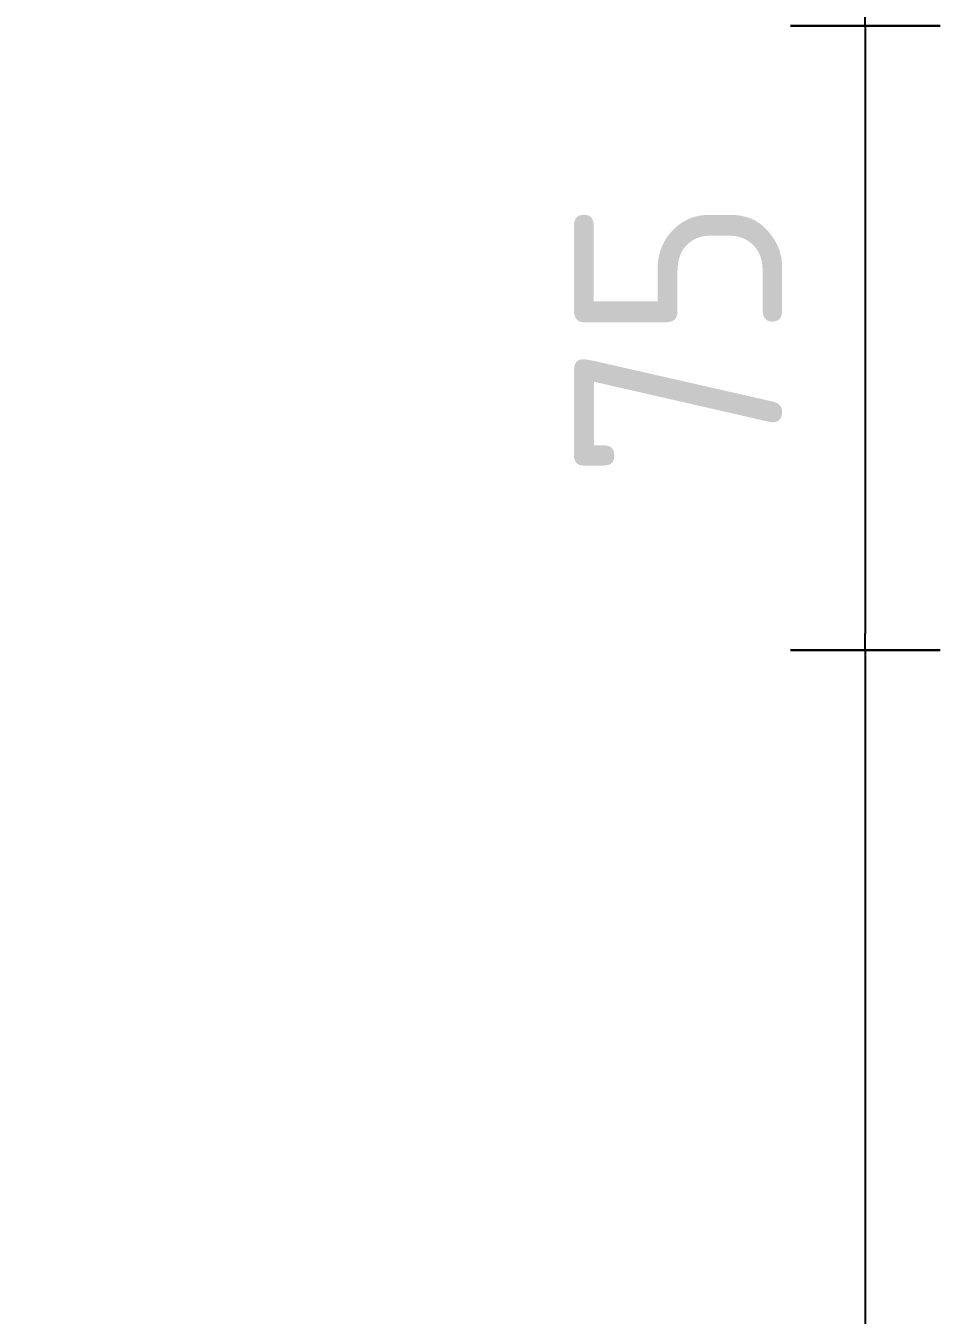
# Model space of a CAD drawing. Header units: millimetres. Extents: x 0 to 420, y 0 to 297.
# Drawn here: x 117.04 to 128.02, y 226.96 to 242.45 of the extents above; entities that cross this region are included whole.
import ezdxf

# ---------------------------------------------------------------- set-up
doc = ezdxf.new("R2010")
doc.units = ezdxf.units.MM
doc.header["$MEASUREMENT"] = 0
doc.layers.get('DEFPOINTS').update_dxf_attribs({"true_color": 0x165788})
doc.layers.add('T25', color=1, linetype='Continuous')
doc.styles.add('iso', font='iso3098b.shx')
doc.dimstyles.new('signsdim', dxfattribs={"dimtxt": 2.5, "dimasz": 0.2, "dimexe": 1.5, "dimexo": 2, "dimgap": 1, "dimtad": 1, "dimlfac": 10, "dimrnd": 1, "dimtxsty": 'iso', "dimblk": 'sgndim', "dimcen": 2.5, "dimse2": 1, "dimadec": 0, "dimazin": 0, "dimtfac": 1, "dimtix": 1, "dimtmove": 0, "dimatfit": 3, "dimfxl": 1, "dimarcsym": 0})

# ---------------------------------------------------------------- blocks, each defined once
blk = doc.blocks.new('sgndim')
for p, q in [((0, 4.5), (0, -4.5)), ((0, 0), (-1, 0))]:
    blk.add_line(p, q)
blk = doc.blocks.new('*D24')
at = {"layer": 'DEFPOINTS', "color": 0, "transparency": 16777216}
for p in [(109.907, 234.948), (109.907, 212.948), (127.121, 212.948)]:
    blk.add_point(p, dxfattribs=at)
at = {"layer": 'T25', "color": 0, "lineweight": -2, "transparency": 16777216}
blk.add_line((127.121, 234.748), (127.121, 213.148), dxfattribs=at)
at = {"layer": 'T25', "color": 0, "lineweight": -2, "transparency": 16777216, "xscale": 0.2, "yscale": 0.2, "zscale": 0.2}
for p, rotation in [((127.121, 234.948), 90), ((127.121, 212.948), 270)]:
    blk.add_blockref('sgndim', p, dxfattribs=dict(at, rotation=rotation))
at = {"layer": 'T25', "color": 0, "transparency": 16777216, "insert": (124.871, 223.948), "char_height": 2.5, "attachment_point": 5, "rotation": 90, "style": 'iso'}
blk.add_mtext('220', dxfattribs=at)
blk = doc.blocks.new('*D34')
at = {"layer": 'DEFPOINTS', "color": 0, "transparency": 16777216}
for p in [(117.257, 262.448), (117.257, 242.448), (127.121, 242.448)]:
    blk.add_point(p, dxfattribs=at)
at = {"layer": 'T25', "color": 0, "lineweight": -2, "transparency": 16777216}
blk.add_line((127.121, 262.248), (127.121, 242.648), dxfattribs=at)
at = {"layer": 'T25', "color": 0, "lineweight": -2, "transparency": 16777216, "xscale": 0.2, "yscale": 0.2, "zscale": 0.2}
for p, rotation in [((127.121, 262.448), 90), ((127.121, 242.448), 270)]:
    blk.add_blockref('sgndim', p, dxfattribs=dict(at, rotation=rotation))
at = {"layer": 'T25', "color": 0, "transparency": 16777216, "insert": (124.871, 252.448), "char_height": 2.5, "attachment_point": 5, "rotation": 90, "style": 'iso'}
blk.add_mtext('200', dxfattribs=at)
blk = doc.blocks.new('*D36')
at = {"layer": 'DEFPOINTS', "color": 0, "transparency": 16777216}
for p in [(108.38, 242.448), (108.38, 234.948), (127.121, 234.948)]:
    blk.add_point(p, dxfattribs=at)
at = {"layer": 'T25', "color": 0, "lineweight": -2, "transparency": 16777216}
blk.add_line((127.121, 242.248), (127.121, 235.148), dxfattribs=at)
at = {"layer": 'T25', "color": 0, "lineweight": -2, "transparency": 16777216, "xscale": 0.2, "yscale": 0.2, "zscale": 0.2}
for p, rotation in [((127.121, 242.448), 90), ((127.121, 234.948), 270)]:
    blk.add_blockref('sgndim', p, dxfattribs=dict(at, rotation=rotation))
at = {"layer": 'T25', "color": 0, "transparency": 16777216, "insert": (124.871, 238.698), "char_height": 2.5, "attachment_point": 5, "rotation": 90, "style": 'iso'}
blk.add_mtext('75', dxfattribs=at)

msp = doc.modelspace()

# ---------------------------------------------------------------- dimensions: what is measured, and where the dimension line sits
at = {"layer": 'T25'}
for base, p1, p2, picture, middle in [((127.1207, 242.4481), (117.2574, 262.4481), (117.2574, 242.4481), '*D34', (124.8707, 252.4481)), ((127.1207, 234.9481), (108.38, 242.4481), (108.38, 234.9481), '*D36', (124.8707, 238.6981)), ((127.1207, 212.9481), (109.9071, 234.9481), (109.9071, 212.9481), '*D24', (124.8707, 223.9481))]:
    dim = msp.add_linear_dim(base=base, p1=p1, p2=p2, angle=90, dimstyle='signsdim', override={"dimse1": 1}, dxfattribs=at)
    dim.commit()
    dim.dimension.update_dxf_attribs({"geometry": picture, "text_midpoint": middle})

doc.saveas('drawing.dxf')
